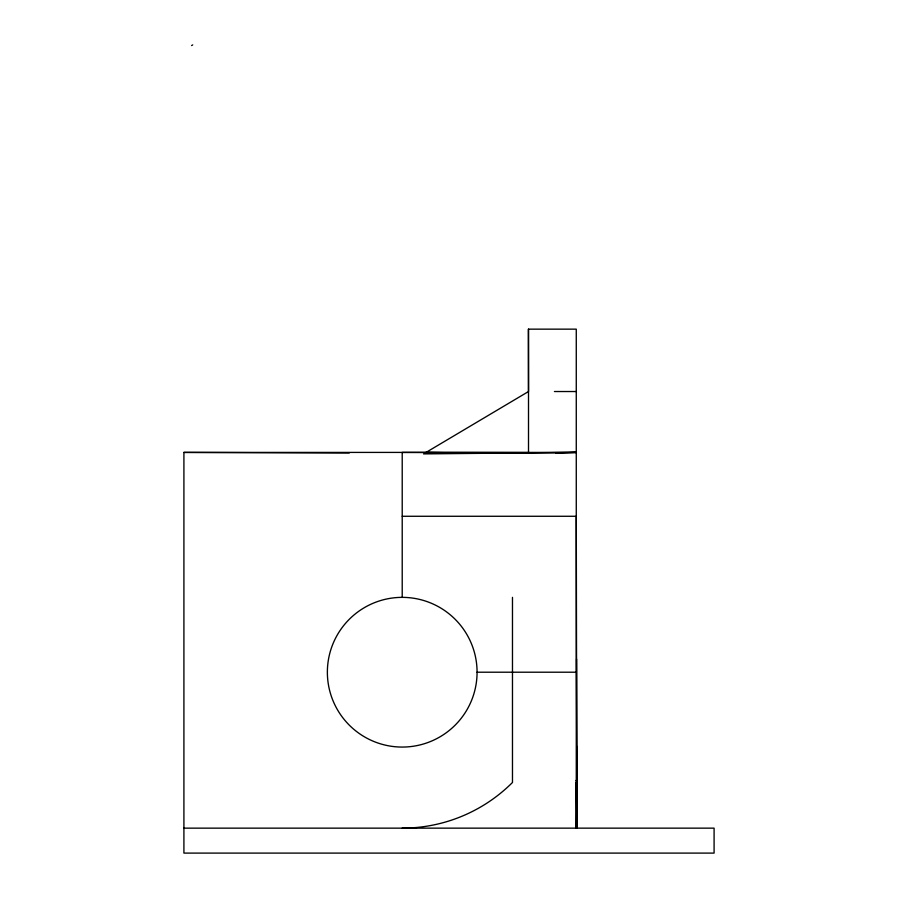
<?xml version="1.0" encoding="UTF-8"?>
<svg xmlns="http://www.w3.org/2000/svg" width="898" height="898" viewBox="0 0 898 898"><rect width="100%" height="100%" fill="white"/><g stroke="black" fill="none" stroke-linecap="round" stroke-linejoin="round"><path stroke-width="1.35" d="M576.572 659.065L576.819 790.094L576.808 746.328L576.83 780.418L576.045 780.452L576.864 782.472L576.864 828.147L576.842 790.992M576.46 828.147L576.864 782.472M191.6 45.562L192.711 44.9M424.664 453.232L528.507 391.528L528.406 329.151L576.269 329.151L576.269 828.147L576.235 782.472L576.864 824.723M555.795 453.052L576.269 452.412L183.91 452.412L183.91 853.1L714.09 853.1L714.09 828.147L183.91 828.147M492.463 453.041L576.269 452.412L423.53 453.905M554.436 391.528L576.269 391.528M402.214 516.271L576.269 516.271L576.864 828.147M477.074 672.209A74.848 74.848 0 0 0 364.79 607.396A74.848 74.848 0 0 0 364.79 737.034A74.848 74.848 0 0 0 477.074 672.209L576.269 672.209M183.91 452.412L349.255 453.041M426.034 452.412L468.969 453.041M576.842 780.766L576.853 781.383M576.819 785.357L576.819 793.675M528.507 329.151L528.507 452.592L402.214 452.412L402.214 597.361M512.477 597.361L512.477 782.472A155.938 155.938 0 0 1 402.214 828.147"/></g></svg>
